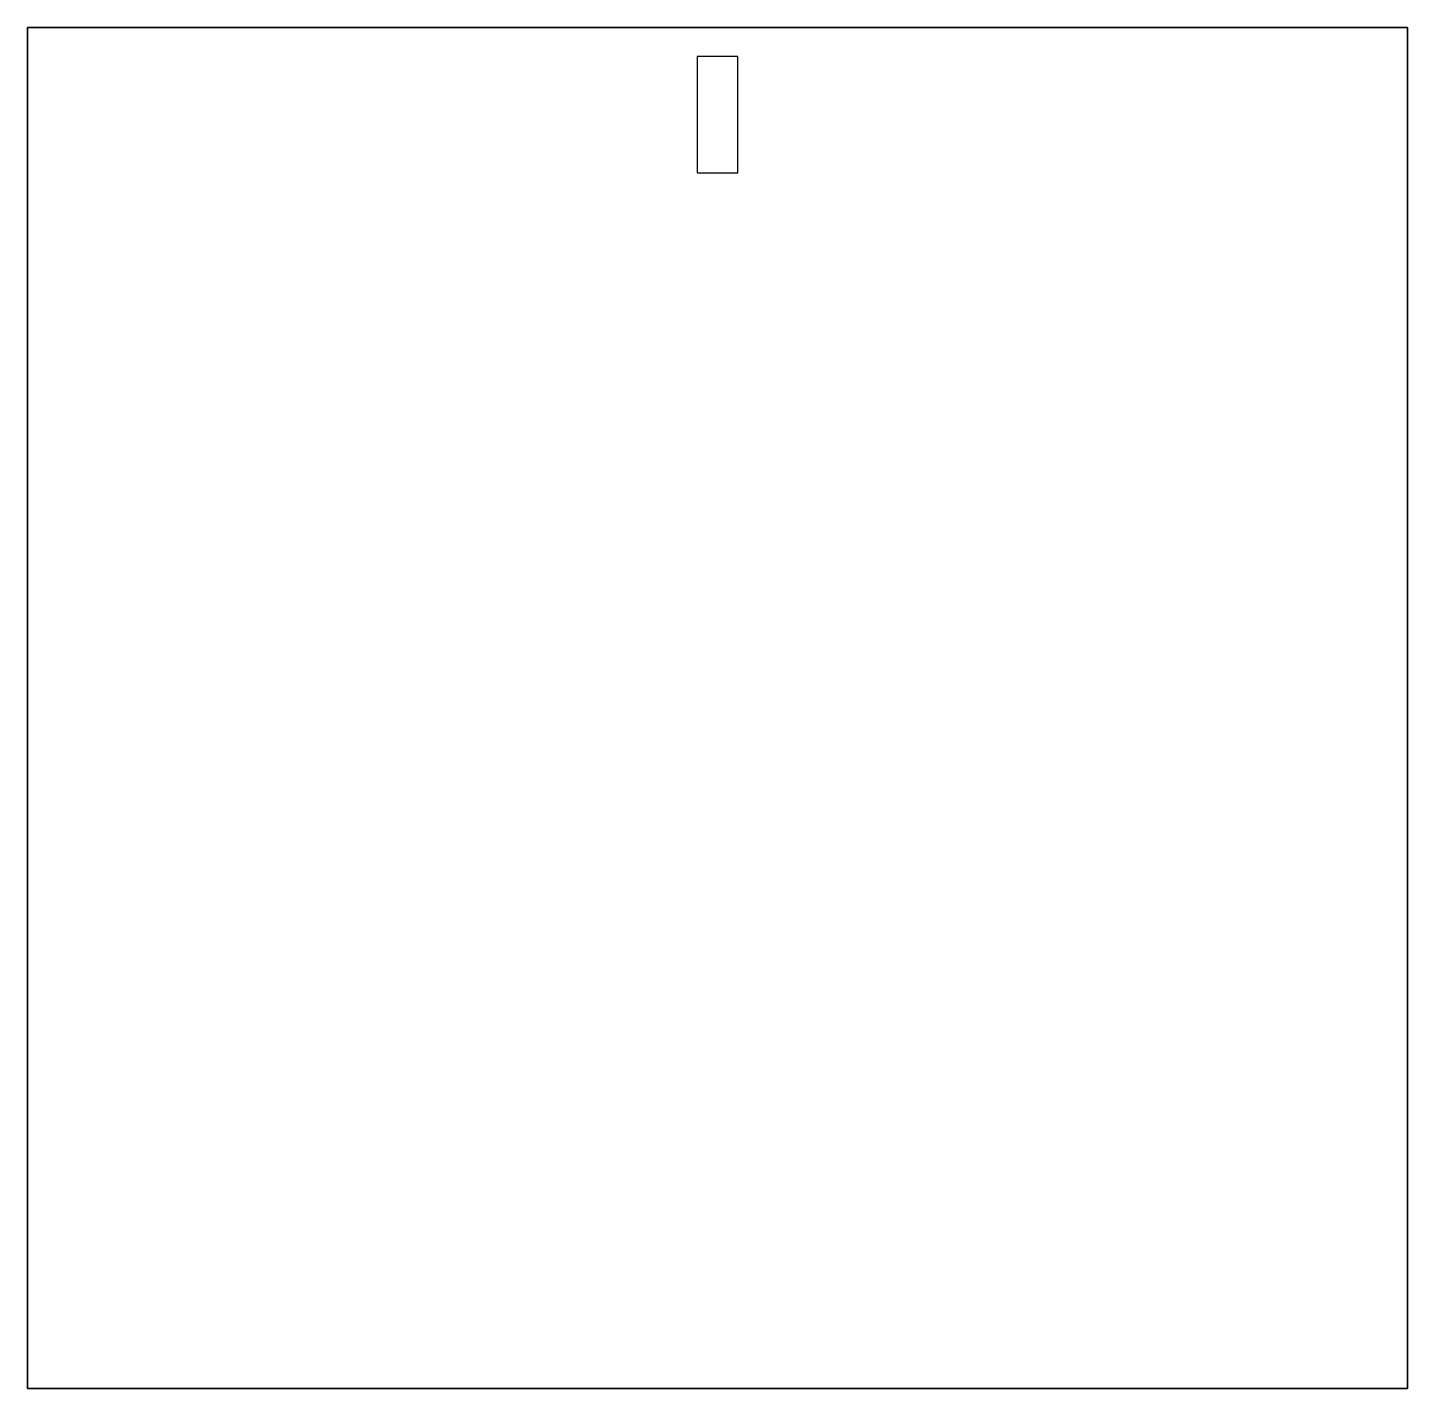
# Model space of a CAD drawing. Header units: millimetres. Extents: x -119 to 119, y -109 to 125.
import ezdxf

# ---------------------------------------------------------------- set-up
doc = ezdxf.new("R2010")
doc.units = ezdxf.units.MM
doc.layers.get('0').update_dxf_attribs({"linetype": 'CONTINUOUS'})

msp = doc.modelspace()

# ---------------------------------------------------------------- linework, layer by layer
for points in [[(118.65, -108.85), (-118.64, -108.85), (-118.64, 125.14), (118.65, 125.14)], [(-118.64, -108.85), (118.65, -108.85), (118.65, 125.14), (-118.64, 125.14)], [(3.5, 120.15), (-3.5, 120.15), (-3.5, 100.15), (3.5, 100.15)], [(-3.5, 100.15), (3.5, 100.15), (3.5, 120.15), (-3.5, 120.15)]]:
    msp.add_lwpolyline(points, close=True)

doc.saveas('drawing.dxf')
